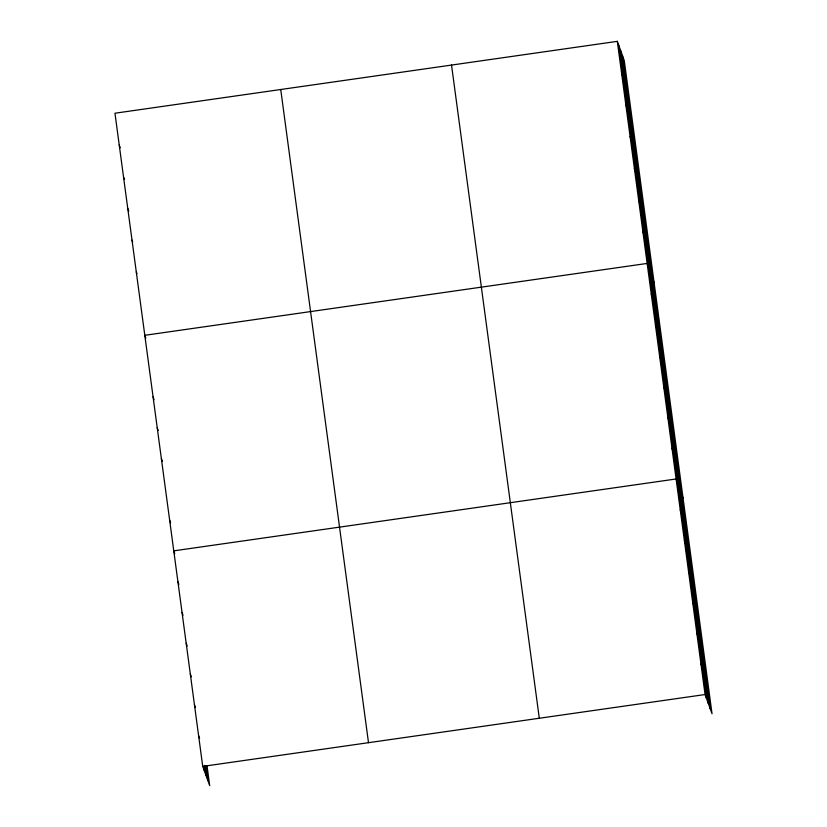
<?xml version="1.0" encoding="UTF-8"?>
<svg xmlns="http://www.w3.org/2000/svg" width="827" height="827" viewBox="0 0 827 827"><rect width="100%" height="100%" fill="white"/><g stroke="black" fill="none" stroke-linecap="round" stroke-linejoin="round"><path stroke-width="1.24" d="M617.304 41.35L705.069 694.535L712.037 713.773L624.271 60.598L617.304 41.35L114.963 113.227L202.729 766.402L209.696 785.65L207.05 765.947M202.729 766.402L705.069 694.535M621.573 73.076L622.907 76.787M625.832 104.802L627.176 108.513M630.091 136.527L631.435 140.239M634.361 168.253L635.705 171.964M638.62 199.979L639.964 203.69M642.879 231.705L644.223 235.416M654.116 282.679L647.148 263.431L144.797 335.307L145.81 338.088M651.283 294.226L652.627 297.937M655.418 325.021L656.762 328.722M659.564 355.806L660.897 359.518M663.699 386.602L665.042 390.313M667.834 417.397L669.177 421.108M671.969 448.193L673.312 451.893M683.081 498.226L676.114 478.978L173.763 550.854L174.766 553.635M680.249 509.773L681.593 513.484M684.384 540.569L685.728 544.28M688.519 571.364L689.863 575.065M692.664 602.149L693.998 605.86M696.799 632.944L698.143 636.656M700.934 663.74L702.278 667.451M119.222 144.952L120.225 147.733M123.823 177.598L124.495 179.459M127.751 208.404L128.754 211.185M132.01 240.13L132.682 241.98M136.279 271.856L136.941 273.706M153.078 396.888L154.08 399.668M157.213 427.683L158.215 430.464M161.348 458.478L162.361 461.259M169.628 520.059L170.631 522.84M177.898 581.65L178.911 584.431M182.043 612.435L183.046 615.216M186.178 643.23L187.181 646.011M190.313 674.026L191.326 676.806M194.448 704.821L195.461 707.602M198.594 735.606L199.596 738.387M622.421 55.471L710.186 708.646M620.508 50.189L708.274 703.363M618.648 45.061L706.413 698.236M451.532 65.064L539.297 718.249M280.735 89.502L368.501 742.687M205.851 765.74L207.835 780.523M204.6 765.388L205.923 775.24M203.576 766.412L204.073 770.113"/></g></svg>
